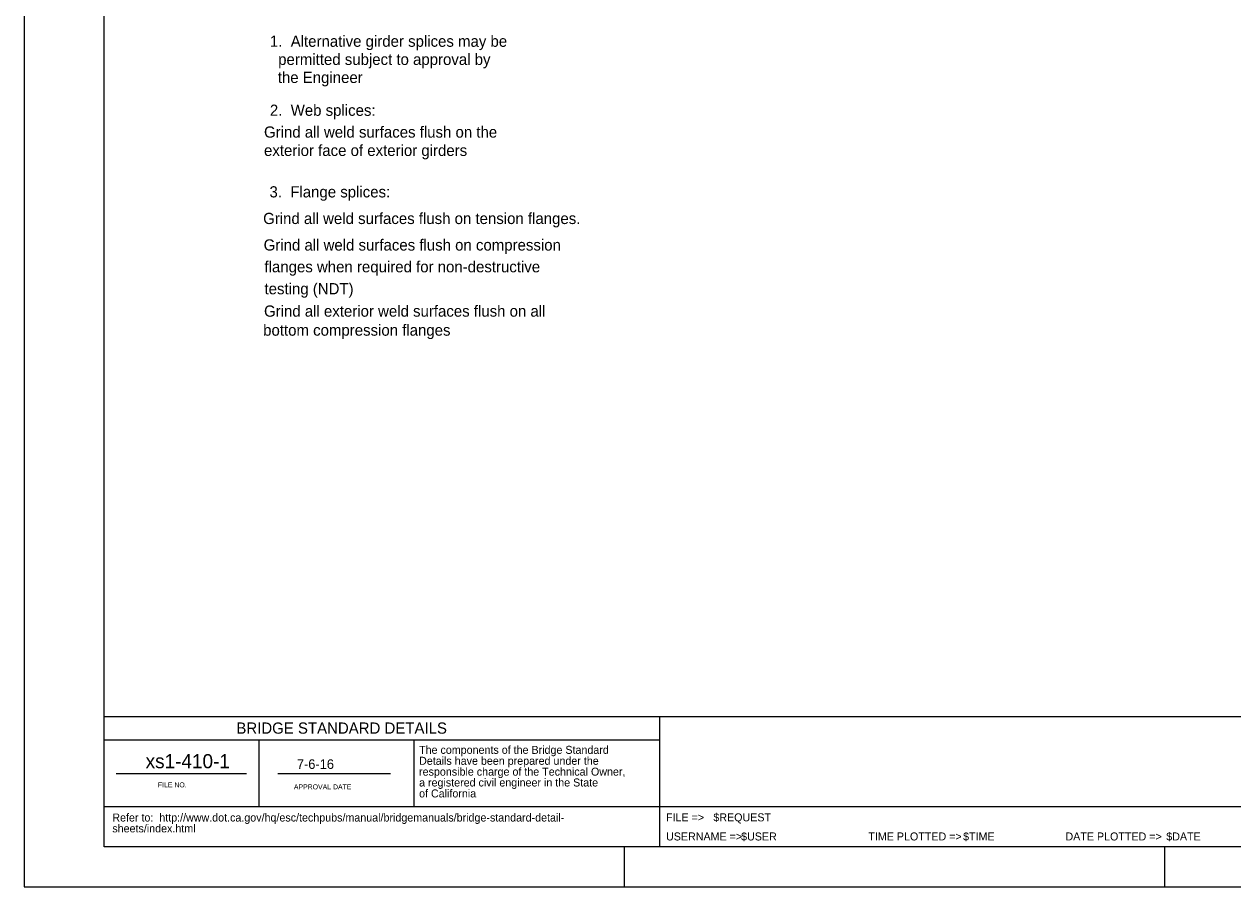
# Model space of a CAD drawing. Extents: x 0 to 2.92, y 0 to 1.83.
# Drawn here: x 0 to 1.259, y 0 to 0.898 of the extents above; entities that cross this region are included whole.
import ezdxf

# ---------------------------------------------------------------- set-up
doc = ezdxf.new("R2010")
doc.units = 0
for name, color, linetype in [('10 Sheet Format', 7, 'Continuous'), ('210 Border', 7, 'Continuous'), ('215 Design Notes', 7, 'Continuous')]:
    doc.layers.add(name, color=color, linetype=linetype)

msp = doc.modelspace()

# ---------------------------------------------------------------- linework, layer by layer
at = {"layer": '10 Sheet Format'}
for p, q in [((0.0959, 0.118), (0.2314, 0.118)), ((0.2643, 0.118), (0.3814, 0.118))]:
    msp.add_line(p, q, dxfattribs=at)
msp.add_lwpolyline([(0, 0), (2.8333, 0), (2.8333, 1.8333), (0, 1.8333)], close=True, dxfattribs=at)
at = {"layer": '210 Border'}
for p, q in [((0.0833, 0.0833), (0.0833, 1.7917)), ((2.7917, 0.1771), (0.0833, 0.1771)), ((0.6618, 0.1771), (0.6618, 0.0417)), ((0.6618, 0.1527), (0.0833, 0.1527)), ((0.2446, 0.0833), (0.2446, 0.1527)), ((0.4058, 0.1527), (0.4058, 0.0833)), ((0.0833, 0.0417), (0.0833, 0.0833)), ((2.7917, 0.0833), (0.0833, 0.0833)), ((2.7917, 0.0417), (0.0833, 0.0417)), ((0.625, 0.0417), (0.625, 0)), ((1.1875, 0.0417), (1.1875, 0))]:
    msp.add_line(p, q, dxfattribs=at)

# ---------------------------------------------------------------- texts
at = {"layer": '10 Sheet Format'}
for s, height, p in [('7-6-16', 0.01, (0.284, 0.1228)), ('FILE NO.', 0.00521, (0.1393, 0.1036)), ('APPROVAL DATE', 0.005208, (0.2809, 0.1015)), ('Refer to:  http://www.dot.ca.gov/hq/esc/techpubs/manual/bridgemanuals/bridge-standard-detail-', 0.008333, (0.0918, 0.068)), ('FILE =>', 0.00833, (0.6685, 0.0682)), ('$REQUEST', 0.00833, (0.7178, 0.0682)), ('sheets/index.html', 0.008333, (0.0918, 0.0567)), ('USERNAME =>', 0.008333, (0.6685, 0.0483)), ('$USER', 0.00833, (0.7467, 0.0483)), ('TIME PLOTTED =>', 0.008333, (0.8792, 0.0483)), ('$TIME', 0.00833, (0.9779, 0.0483)), ('DATE PLOTTED =>', 0.008333, (1.0845, 0.0483)), ('$DATE', 0.00833, (1.1895, 0.0483))]:
    msp.add_text(s, height=height, dxfattribs=at).set_placement(p)
at = {"layer": '210 Border'}
for s, height, p in [('BRIDGE STANDARD DETAILS', 0.011667, (0.221, 0.1595)), ('xs1-410-1', 0.01476, (0.1265, 0.1235)), ('The components of the Bridge Standard', 0.008333, (0.4113, 0.1385)), ('Details have been prepared under the', 0.008333, (0.4113, 0.1271)), ('responsible charge of the Technical Owner,', 0.008333, (0.4113, 0.1158)), ('a registered civil engineer in the State', 0.008333, (0.4113, 0.1045)), ('of California', 0.008333, (0.4113, 0.0931))]:
    msp.add_text(s, height=height, dxfattribs=at).set_placement(p)
at = {"layer": '215 Design Notes'}
for s, p in [('1.  Alternative girder splices may be ', (0.2559, 0.8749)), ('    permitted subject to approval by', (0.2472, 0.856)), ('    the Engineer', (0.2468, 0.8372)), ('2.  Web splices:', (0.2559, 0.803)), ('      Grind all weld surfaces flush on the', (0.2238, 0.7803)), ('      exterior face of exterior girders', (0.2238, 0.7612)), ('3.  Flange splices:', (0.2555, 0.718)), ('      Grind all weld surfaces flush on tension flanges.', (0.2229, 0.6903)), ('      Grind all weld surfaces flush on compression', (0.2234, 0.6627)), ('      flanges when required for non-destructive', (0.2243, 0.64)), ('      testing (NDT)', (0.2243, 0.6171)), ('      Grind all exterior weld surfaces flush on all', (0.2238, 0.5938)), ('      bottom compression flanges', (0.2229, 0.574))]:
    msp.add_text(s, height=0.011667, dxfattribs=at).set_placement(p)

doc.saveas('drawing.dxf')
